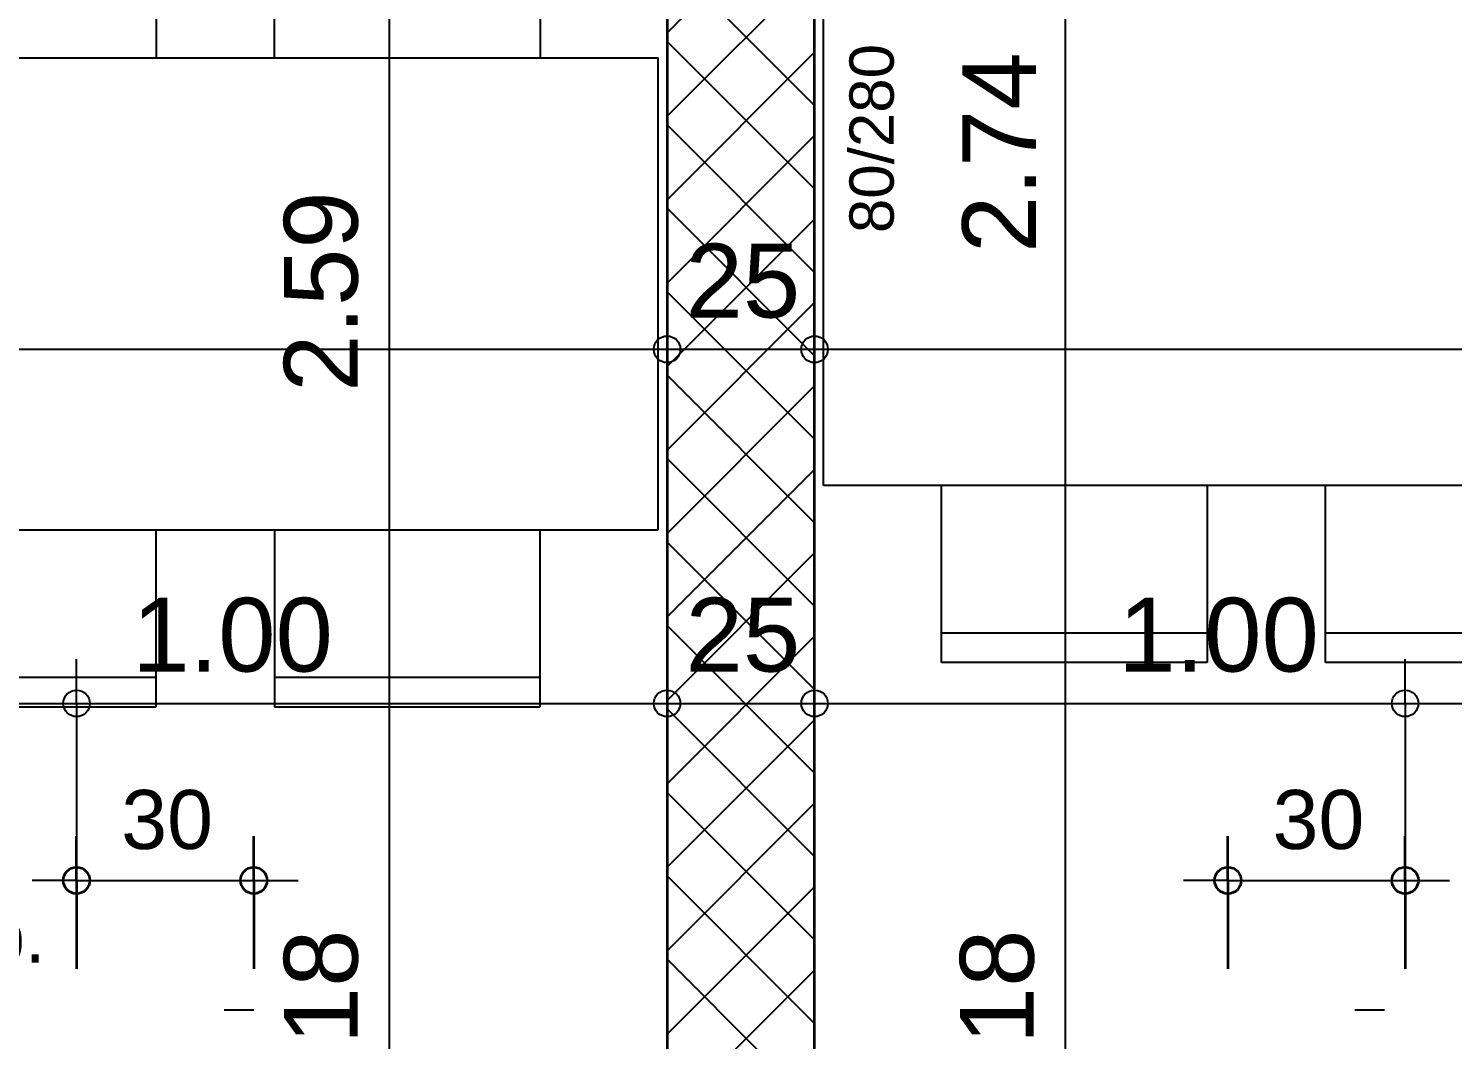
# Model space of a CAD drawing. Header units: centimetres. Extents: x 0.3 to 84.3, y 0.3 to 59.7.
# Drawn here: x 45.423 to 50.247, y 16.68 to 20.107 of the extents above; entities that cross this region are included whole.
import ezdxf

# ---------------------------------------------------------------- set-up
doc = ezdxf.new("R2010")
doc.units = ezdxf.units.CM
doc.linetypes.add('AUSGEZOGEN', pattern=[0])
doc.linetypes.add('PUNKT', pattern=[6.35, 0, -6.35])
doc.layers.add('Moebel', color=7, linetype='AUSGEZOGEN', lineweight=25, true_color=0xababab)
for name, color, linetype, lineweight in [('Vorhangbrett', 7, 'AUSGEZOGEN', 25), ('Wand Beton bewehrt', 7, 'AUSGEZOGEN', 35), ('Werkplan- Ausfuehrungsmasse', 7, 'AUSGEZOGEN', 25)]:
    doc.layers.add(name, color=color, linetype=linetype, lineweight=lineweight)
doc.styles.add('ARIAL', font='ARIAL.TTF')

msp = doc.modelspace()

# ---------------------------------------------------------------- linework, layer by layer
at = {"layer": 'Moebel', "color": 253, "linetype": 'AUSGEZOGEN', "lineweight": 25, "true_color": 0xababab}
for p, q in [((45.856, 20.6077), (45.856, 20.0077)), ((46.256, 20.0077), (46.256, 20.6077)), ((47.156, 20.6077), (47.156, 20.0077)), ((48.116, 18.5587), (48.116, 20.1587)), ((41.956, 20.0077), (47.556, 20.0077)), ((47.556, 18.4077), (47.556, 20.0077)), ((53.716, 18.5587), (48.116, 18.5587)), ((48.516, 17.9587), (48.516, 18.5587)), ((49.416, 18.5587), (49.416, 17.9587)), ((49.816, 17.9587), (49.816, 18.5587)), ((41.956, 18.4077), (47.556, 18.4077)), ((45.856, 17.8077), (45.856, 18.4077)), ((46.256, 18.4077), (46.256, 17.8077)), ((47.156, 17.8077), (47.156, 18.4077)), ((48.516, 18.0587), (49.416, 18.0587)), ((49.816, 18.0587), (50.716, 18.0587)), ((49.416, 17.9587), (48.516, 17.9587)), ((50.716, 17.9587), (49.816, 17.9587)), ((45.856, 17.9077), (44.956, 17.9077)), ((47.156, 17.9077), (46.256, 17.9077)), ((44.956, 17.8077), (45.856, 17.8077)), ((46.256, 17.8077), (47.156, 17.8077))]:
    msp.add_line(p, q, dxfattribs=at)
at = {"layer": 'Vorhangbrett', "color": 191, "linetype": 'AUSGEZOGEN', "lineweight": 35, "true_color": 0xbe96ea}
for p, q in [((45.586, 17.2197), (45.586, 17.3697)), ((46.186, 17.2197), (46.186, 17.3697)), ((49.486, 17.2197), (49.486, 17.3697)), ((50.086, 17.2197), (50.086, 17.3697)), ((45.586, 17.2197), (45.586, 17.0697)), ((45.586, 17.2197), (45.586, 16.9197)), ((46.186, 17.2197), (46.186, 17.0697)), ((46.186, 17.2197), (46.186, 16.9197)), ((49.486, 17.2197), (49.486, 17.0697)), ((49.486, 17.2197), (49.486, 16.9197)), ((50.086, 17.2197), (50.086, 17.0697)), ((50.086, 17.2197), (50.086, 16.9197))]:
    msp.add_line(p, q, dxfattribs=at)
at = {"layer": 'Vorhangbrett', "color": 191, "linetype": 'AUSGEZOGEN', "lineweight": 25, "true_color": 0xbe96ea}
for p, q in [((45.586, 17.2197), (45.436, 17.2197)), ((45.586, 17.2197), (46.186, 17.2197)), ((46.186, 17.2197), (46.336, 17.2197)), ((49.486, 17.2197), (49.336, 17.2197)), ((49.486, 17.2197), (50.086, 17.2197)), ((50.086, 17.2197), (50.236, 17.2197))]:
    msp.add_line(p, q, dxfattribs=at)
at = {"layer": 'Vorhangbrett', "color": 191, "linetype": 'PUNKT', "lineweight": 25, "true_color": 0xbe96ea}
for p, q in [((46.186, 16.7797), (32.756, 16.7797)), ((62.916, 16.7797), (49.486, 16.7797))]:
    msp.add_line(p, q, dxfattribs=at)
at = {"layer": 'Vorhangbrett', "color": 191, "linetype": 'AUSGEZOGEN', "lineweight": 35, "true_color": 0xbe96ea}
for centre in [(45.586, 17.2197), (46.186, 17.2197), (49.486, 17.2197), (50.086, 17.2197)]:
    msp.add_circle(centre, 0.045, dxfattribs=at)
at = {"layer": 'Wand Beton bewehrt', "color": 7, "linetype": 'AUSGEZOGEN', "lineweight": 35}
for p, q in [((48.086, 16.6197), (48.086, 22.0977)), ((47.586, 21.7957), (47.586, 16.6197))]:
    msp.add_line(p, q, dxfattribs=at)
at = {"layer": 'Wand Beton bewehrt', "color": 7, "linetype": 'AUSGEZOGEN', "lineweight": 25}
msp.add_line((47.586, 16.9522), (47.9184, 16.6197), dxfattribs=at)
for points in [[(47.586, 20.0925), (48.086, 20.5925), (48.086, 20.5925)], [(47.586, 20.3463), (48.086, 19.8463), (48.086, 19.8463)], [(47.586, 19.8097), (48.086, 20.3097), (48.086, 20.3097)], [(47.586, 20.0634), (48.086, 19.5634), (48.086, 19.5634)], [(47.586, 19.5269), (48.086, 20.0269), (48.086, 20.0269)], [(47.586, 19.7806), (48.086, 19.2806), (48.086, 19.2806)], [(47.586, 19.244), (48.086, 19.744), (48.086, 19.744)], [(47.586, 19.4977), (48.086, 18.9977), (48.086, 18.9977)], [(47.586, 18.9612), (48.086, 19.4612), (48.086, 19.4612)], [(47.586, 19.2149), (48.086, 18.7149), (48.086, 18.7149)], [(47.586, 18.6783), (48.086, 19.1783), (48.086, 19.1783)], [(47.586, 18.9321), (48.086, 18.4321), (48.086, 18.4321)], [(47.586, 18.3955), (48.086, 18.8955), (48.086, 18.8955)], [(47.586, 18.6492), (48.086, 18.1492), (48.086, 18.1492)], [(47.586, 18.1126), (48.086, 18.6126), (48.086, 18.6126)], [(47.586, 18.3664), (48.086, 17.8664), (48.086, 17.8664)], [(47.586, 17.8298), (48.086, 18.3298), (48.086, 18.3298)], [(47.586, 18.0835), (48.086, 17.5835), (48.086, 17.5835)], [(47.586, 17.547), (48.086, 18.047), (48.086, 18.047)], [(47.586, 17.8007), (48.086, 17.3007), (48.086, 17.3007)], [(47.586, 17.2641), (48.086, 17.7641), (48.086, 17.7641)], [(47.586, 17.5178), (48.086, 17.0178), (48.086, 17.0178)], [(47.586, 16.9813), (48.086, 17.4813), (48.086, 17.4813)], [(47.586, 17.235), (48.086, 16.735), (48.086, 16.735)], [(47.586, 16.6984), (48.086, 17.1984), (48.086, 17.1984)], [(47.7901, 16.6197), (48.086, 16.9156), (48.086, 16.9156)]]:
    msp.add_lwpolyline(points, dxfattribs=at)
at = {"layer": 'Werkplan- Ausfuehrungsmasse', "color": 7, "linetype": 'AUSGEZOGEN', "lineweight": 25}
for p, q in [((48.936, 16.6197), (48.936, 22.0977)), ((46.646, 16.6197), (46.646, 21.7957)), ((47.586, 19.0197), (47.586, 19.1697)), ((48.086, 19.0197), (48.086, 19.1697)), ((32.596, 19.0197), (47.586, 19.0197)), ((47.586, 19.0197), (47.586, 18.8697)), ((47.586, 19.0197), (47.586, 19.0197)), ((47.586, 19.0197), (48.086, 19.0197)), ((48.086, 19.0197), (48.086, 18.8697)), ((48.086, 19.0197), (48.086, 19.0197)), ((48.086, 19.0197), (63.076, 19.0197)), ((45.586, 17.8197), (45.586, 17.9697)), ((47.586, 17.8197), (47.586, 17.9697)), ((48.086, 17.8197), (48.086, 17.9697)), ((50.086, 17.8197), (50.086, 17.9697)), ((38.996, 17.8197), (45.586, 17.8197)), ((45.586, 17.8197), (45.586, 17.6697)), ((45.586, 17.8197), (47.586, 17.8197)), ((47.586, 17.8197), (47.586, 17.6697)), ((47.586, 17.8197), (47.586, 17.8197)), ((47.586, 17.8197), (48.086, 17.8197)), ((48.086, 17.8197), (48.086, 17.6697)), ((48.086, 17.8197), (48.086, 17.8197)), ((48.086, 17.8197), (50.086, 17.8197)), ((50.086, 17.8197), (50.086, 17.6697)), ((50.086, 17.8197), (56.676, 17.8197))]:
    msp.add_line(p, q, dxfattribs=at)
for points in [[(45.586, 17.8197), (45.586, 17.6526), (45.586, 17.6526), (45.586, 17.5812), (45.586, 17.5812), (45.586, 17.0197)], [(50.086, 17.8197), (50.086, 17.5793), (50.086, 17.5793), (50.086, 17.4851), (50.086, 17.4851), (50.086, 17.0197)]]:
    msp.add_lwpolyline(points, dxfattribs=at)
for centre in [(47.586, 19.0197), (48.086, 19.0197), (45.586, 17.8197), (47.586, 17.8197), (48.086, 17.8197), (50.086, 17.8197)]:
    msp.add_circle(centre, 0.045, dxfattribs=at)

# ---------------------------------------------------------------- texts
at = {"layer": 'Moebel', "color": 253, "linetype": 'AUSGEZOGEN', "lineweight": 25, "true_color": 0xababab, "insert": (48.356, 19.4137), "char_height": 0.15, "width": 0.075, "attachment_point": 7, "rotation": 90, "style": 'ARIAL'}
msp.add_mtext('80/280', dxfattribs=at)
at = {"layer": 'Vorhangbrett', "color": 191, "linetype": 'AUSGEZOGEN', "lineweight": 35, "true_color": 0xbe96ea, "attachment_point": 7, "style": 'ARIAL'}
for s, insert, char_height, width in [('30', (45.7373, 17.3233), 0.2, 0.1), ('30', (49.6373, 17.3233), 0.2, 0.1), ('VS57\\~im\\~Weissp.', (43.5666, 16.8864), 0.18, 0.09)]:
    msp.add_mtext(s, dxfattribs=dict(at, insert=insert, char_height=char_height, width=width))
at = {"layer": 'Werkplan- Ausfuehrungsmasse', "color": 7, "linetype": 'AUSGEZOGEN', "lineweight": 50, "char_height": 0.25, "width": 0.125, "attachment_point": 7, "rotation": 90, "style": 'ARIAL'}
for s, insert in [('2.74', (48.836, 19.3463)), ('2.59', (46.5417, 18.8755)), ('18', (46.5417, 16.6647)), ('18', (48.8317, 16.6647))]:
    msp.add_mtext(s, dxfattribs=dict(at, insert=insert))
at = {"layer": 'Werkplan- Ausfuehrungsmasse', "color": 7, "linetype": 'AUSGEZOGEN', "lineweight": 50, "char_height": 0.25, "width": 0.125, "attachment_point": 7, "style": 'ARIAL'}
for s, insert in [('25', (47.6488, 19.124)), ('1.00', (45.7745, 17.924)), ('25', (47.6488, 17.924)), ('1.00', (49.1145, 17.924))]:
    msp.add_mtext(s, dxfattribs=dict(at, insert=insert))

doc.saveas('drawing.dxf')
